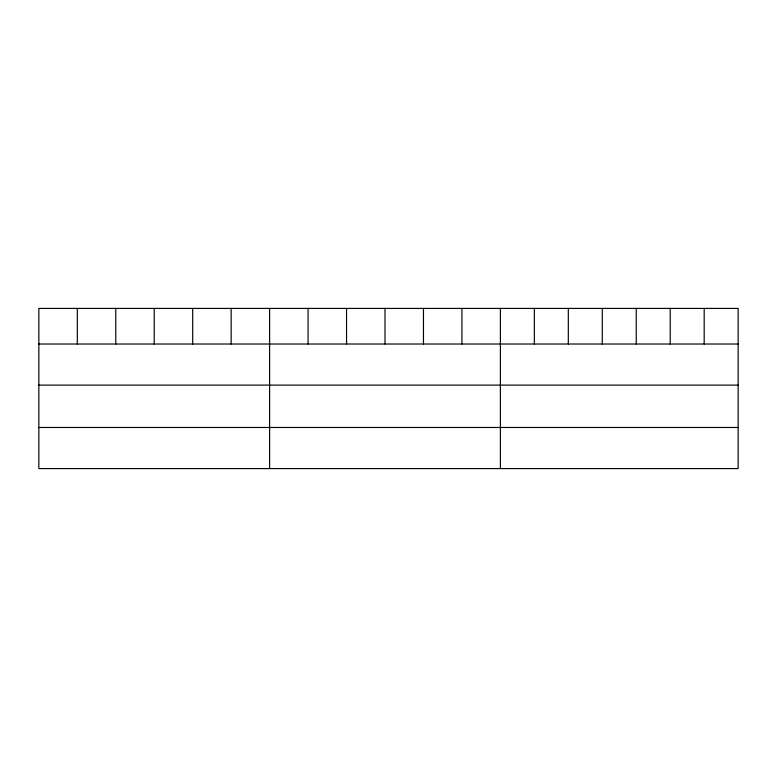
<?xml version="1.0" encoding="UTF-8"?>
<svg xmlns="http://www.w3.org/2000/svg" width="777" height="777" viewBox="0 0 777 777"><rect width="100%" height="100%" fill="white"/><g stroke="black" fill="none" stroke-linecap="round" stroke-linejoin="round"><path stroke-width="1.17" d="M738.15 344.017L738.15 468.58L38.85 468.58L38.85 308.42L738.15 308.42L738.15 344.017L38.85 344.017M38.85 385.12L738.15 385.12M38.85 427.476L738.15 427.476M704.185 308.42L704.185 344.017M670.221 308.42L670.221 344.017M636.256 308.42L636.256 344.017M602.282 308.42L602.282 344.017M568.317 308.42L568.317 344.017M534.353 308.42L534.353 344.017M500.388 308.42L500.388 468.58M461.926 308.42L461.926 344.017M423.465 308.42L423.465 344.017M385.003 308.42L385.003 344.017M346.542 308.42L346.542 344.017M308.08 308.42L308.08 344.017M269.619 308.42L269.619 468.58M231.157 308.42L231.157 344.017M192.696 308.42L192.696 344.017M154.234 308.42L154.234 344.017M115.773 308.42L115.773 344.017M77.311 308.42L77.311 344.017"/></g></svg>
